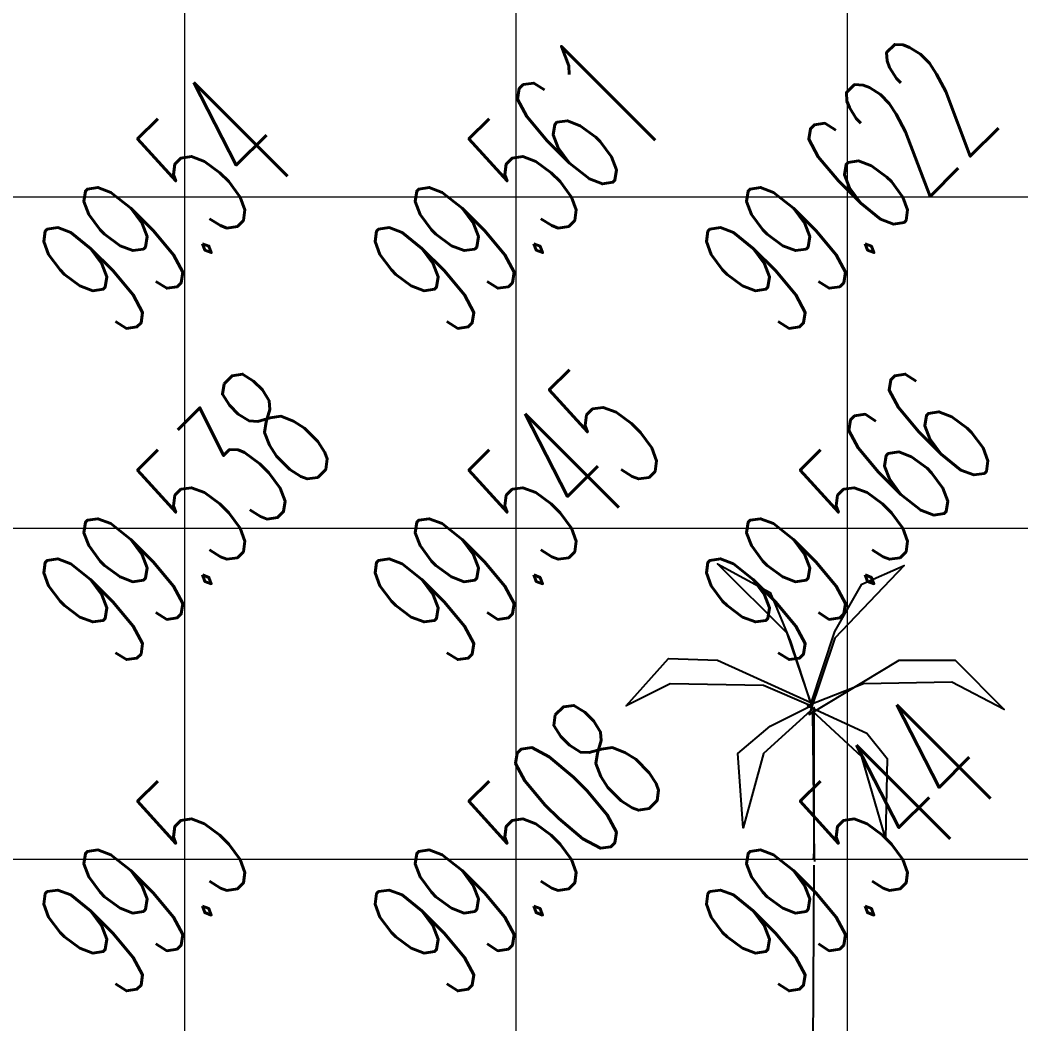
# Model space of a CAD drawing. Header units: millimetres. Extents: x 684983 to 685377, y 990360 to 990509.
# Drawn here: x 685029.02 to 685035.06, y 990433.05 to 990439.11 of the extents above; entities that cross this region are included whole.
import ezdxf

# ---------------------------------------------------------------- set-up
doc = ezdxf.new("R2010")
doc.units = ezdxf.units.MM
doc.layers.add('grid', color=8, linetype='Continuous', lineweight=9)
doc.layers.add('GRID LEVELS', color=7, linetype='Continuous', lineweight=13)
doc.layers.add('SYMBOLS', color=7, linetype='Continuous')
doc.styles.get("Standard").update_dxf_attribs({"font": 'RomanS'})

# ---------------------------------------------------------------- blocks, each defined once
blk = doc.blocks.new('A$C11072AF8')
blk.add_hatch(color=3).paths.add_polyline_path([(0.7827, 0.03, 1), (0.7227, 0.03, 1)])
at = {"color": 3}
blk.add_line((0.7527, 0.03), (0.7578, 0.8082), dxfattribs=at)
blk.add_lwpolyline([(0.7538, 0.8315), (0.7578, 0.8627), (0.7578, 1.4423), (0.553, 1.2582), (0.4711, 0.9582), (0.4506, 1.2582), (0.5803, 1.3673), (0.7441, 1.4491), (0.553, 1.5309), (0.1775, 1.5377), (0, 1.4491), (0.1707, 1.64), (0.3687, 1.6332), (0.7441, 1.4627), (0.6486, 1.7423), (0.3687, 2.0219), (0.5803, 1.9059), (0.6622, 1.7082), (0.7441, 1.4559), (0.8397, 1.7491), (0.9489, 1.94), (1.1196, 2.015), (0.8397, 1.7218), (0.7373, 1.415), (1.0991, 1.6332), (1.3244, 1.6332), (1.5224, 1.4355), (1.3108, 1.5446), (0.9558, 1.5377), (0.7305, 1.4491), (0.9694, 1.34), (1.0513, 1.2377), (1.0445, 0.9173), (0.9489, 1.2446), (0.751, 1.4287), (0.7578, 0.8354), (0.7591, 0.8234)], dxfattribs=at)
blk.add_circle((0.7527, 0.03), 0.03, dxfattribs=at)
blk = doc.blocks.new('A$C0CA14312')
blk.add_blockref('A$C11072AF8', (0, 0))
blk = doc.blocks.new('CCONUT')
at = {"xscale": 0.6000000000000001, "yscale": 0.6000000000000001, "zscale": 0.6000000000000001}
blk.add_blockref('A$C0CA14312', (-0.4516, -0.018), dxfattribs=at)

msp = doc.modelspace()

# ---------------------------------------------------------------- linework, layer by layer
at = {"layer": 'grid'}
for p, q in [((685030.0136, 990509.1548), (685030.0136, 990370.8996)), ((685032.0136, 990509.1548), (685032.0136, 990370.8996)), ((685034.0136, 990509.1548), (685034.0136, 990370.8996)), ((685085.1957, 990438.0381), (684982.7636, 990438.0381)), ((685085.1957, 990436.0381), (684982.7636, 990436.0381)), ((685085.1957, 990434.0381), (684982.7636, 990434.0381))]:
    msp.add_line(p, q, dxfattribs=at)

# ---------------------------------------------------------------- block references
at = {"layer": 'SYMBOLS', "ltscale": 10, "xscale": 2.5, "yscale": 2.5, "zscale": 2.5}
msp.add_blockref('CCONUT', (685033.808, 990432.837, 99.528), dxfattribs=at)

# ---------------------------------------------------------------- texts
at = {"layer": 'GRID LEVELS', "width": 0.5}
for s, p in [('99.561', (685031.63, 990437.1578, 99.5613)), ('99.622', (685033.63, 990437.1578, 99.6216)), ('99.54', (685029.63, 990437.1578, 99.5403)), ('99.545', (685031.63, 990435.1578, 99.5449)), ('99.538', (685029.63, 990435.1578, 99.5384)), ('99.566', (685033.63, 990435.1578, 99.5659)), ('99.508', (685031.63, 990433.1578, 99.5075)), ('99.544', (685033.63, 990433.1578, 99.5435)), ('99.5', (685029.63, 990433.1578, 99.5003))]:
    msp.add_text(s, height=0.8, rotation=45, dxfattribs=at).set_placement(p)

doc.saveas('drawing.dxf')
